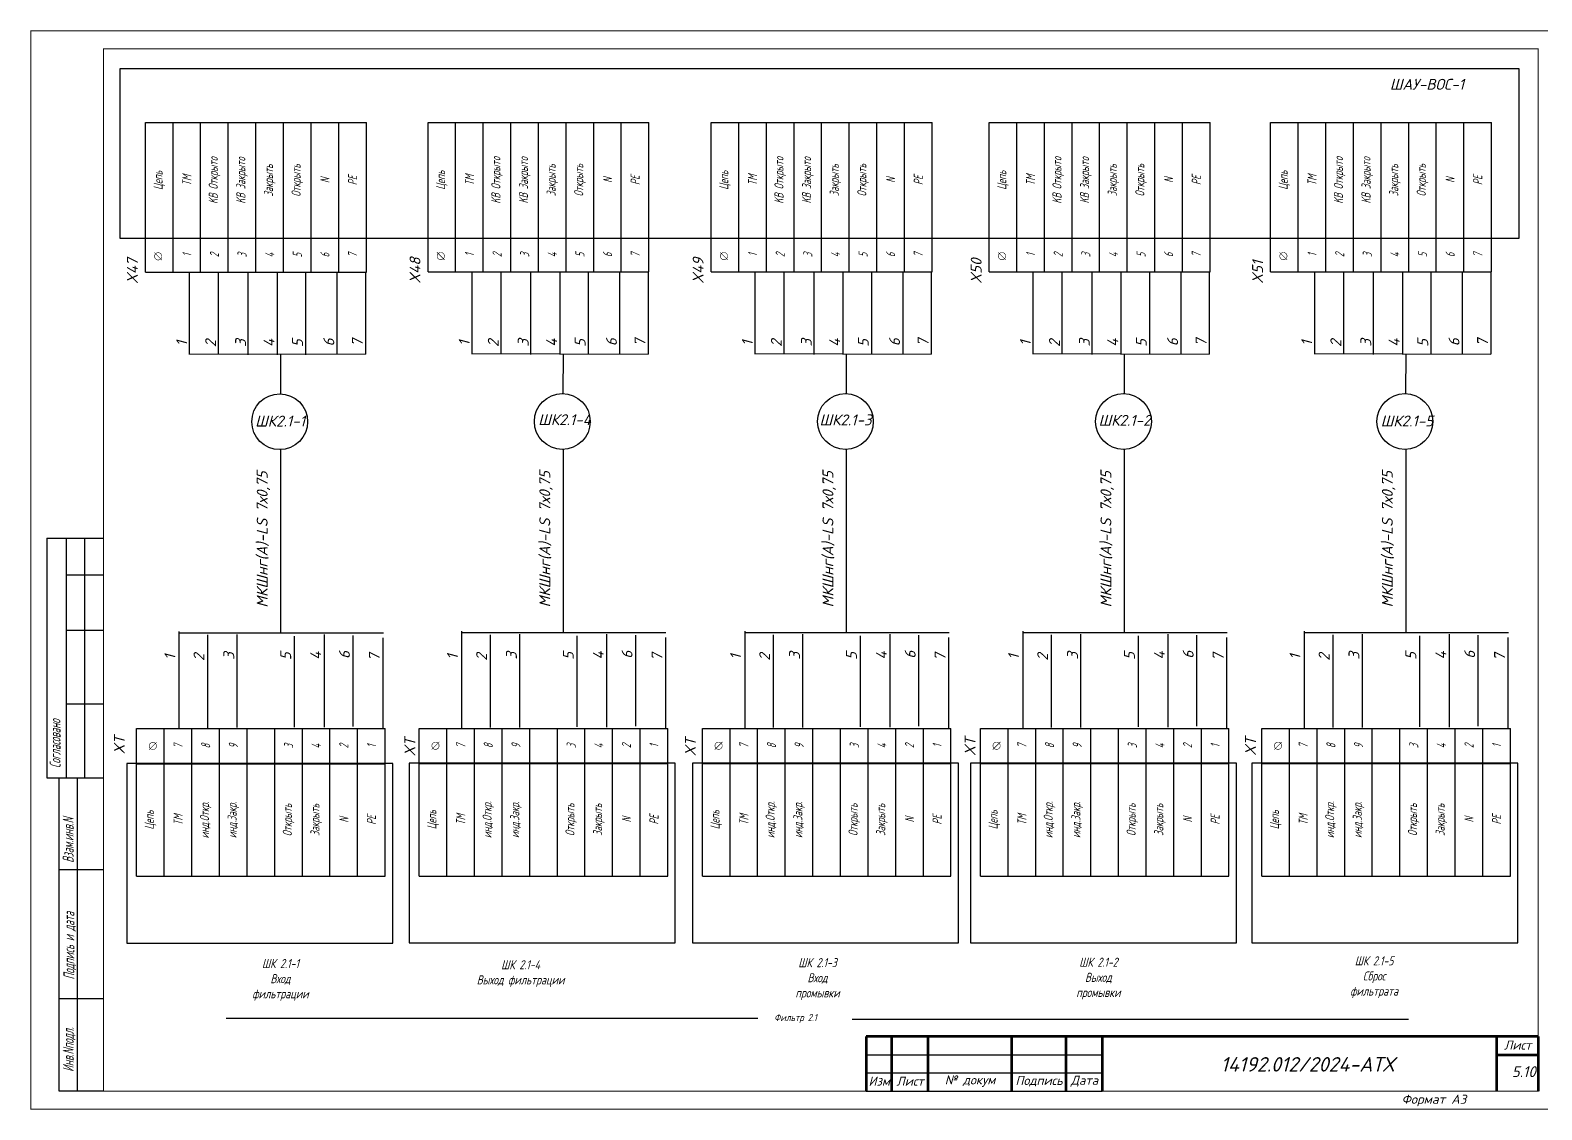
# Model space of a CAD drawing. Header units: millimetres. Extents: x 1510 to 10524, y 7125 to 13164.
# Drawn here: x 7438.2 to 7854.4, y 9587.1 to 9884.4 of the extents above; entities that cross this region are included whole.
import ezdxf
from ezdxf.enums import TextEntityAlignment as Align

# ---------------------------------------------------------------- set-up
doc = ezdxf.new("R2010")
doc.units = ezdxf.units.MM
doc.header["$LTSCALE"] = 4
doc.set_wipeout_variables(frame=1)
doc.linetypes.add('SolidLine', pattern=[0])
for name, color, linetype in [('G', 5, 'Continuous'), ('SYMS', 7, 'Continuous'), ('Вспомогательная', 1, 'Continuous'), ('Текст', 2, 'Continuous')]:
    doc.layers.add(name, color=color, linetype=linetype)
for name, color, linetype, lineweight in [('RAMKA', 7, 'Continuous', 25), ('SHTAMP', 7, 'SolidLine', 25), ('Основеая', 5, 'Continuous', 60)]:
    doc.layers.add(name, color=color, linetype=linetype, lineweight=lineweight)
doc.styles.add('COTES', font='cs_gost2304.shx', dxfattribs={"width": 0.75, "oblique": 15})
doc.styles.add('ISOCPEUR', font='isocpeui.ttf')
doc.styles.add('Simplex00.10.00', font='simplex.shx')
doc.styles.add('Simplex25.085.15', font='', dxfattribs={"width": 0.85, "oblique": 15, "height": 2.5})
doc.styles.add('ГОСТ', font='isocpeur.ttf', dxfattribs={"oblique": 15})
doc.styles.get('Simplex25.085.15').set_extended_font_data('GOST type A')

# ---------------------------------------------------------------- blocks, each defined once
blk = doc.blocks.new('Формат А3')
at = {"color": 0, "linetype": 'Continuous', "const_width": 0.3}
for points in [[(-420, 297), (0, 297), (0, 0), (-420, 0)], [(-400, 5), (-400, 292), (-5, 292), (-5, 5)]]:
    blk.add_lwpolyline(points, close=True, dxfattribs=at)
at = {"color": 0, "linetype": 'Continuous', "style": 'Simplex00.10.00', "oblique": 15}
blk.add_text('Формат А3', height=2.5, dxfattribs=at).set_placement((-33.67, 2.75), align=Align.MIDDLE_CENTER)
blk = doc.blocks.new('A$C73A268AF')
at = {"lineweight": 30}
for p, q in [((4.57, 157.46), (20.05, 157.46)), ((4.57, 157.46), (4.57, 91.46)), ((9.89, 157.46), (9.89, 91.46)), ((14.97, 157.46), (14.97, 91.46)), ((9.89, 147.31), (20.05, 147.31)), ((9.89, 132.08), (20.05, 132.08)), ((9.89, 111.77), (20.05, 111.77)), ((4.57, 91.46), (20.05, 91.46)), ((7.96, 5.15), (7.96, 91.46)), ((13.04, 5.15), (13.04, 91.46)), ((20.15, 66.08), (7.96, 66.08)), ((20.15, 30.54), (7.96, 30.54))]:
    blk.add_line(p, q, dxfattribs=at)
blk.add_lwpolyline([(20.15, 5.15), (7.96, 5.15)], dxfattribs=at)
at = {"layer": 'Вспомогательная', "color": 7}
for p, q in [((230.15, 15.15), (295.15, 15.15)), ((230.15, 10.15), (295.15, 10.15)), ((230.15, 5.15), (295.15, 5.15))]:
    blk.add_line(p, q, dxfattribs=at)
at = {"layer": 'Основеая', "color": 7}
for p, q in [((230.15, 20.15), (230.15, 5.15)), ((415.15, 20.15), (230.15, 20.15)), ((237.15, 20.15), (237.15, 5.15)), ((247.15, 20.15), (247.15, 5.15)), ((270.15, 20.15), (270.15, 5.15)), ((285.15, 20.15), (285.15, 5.15)), ((295.15, 20.15), (295.15, 5.15)), ((403.72, 20.15), (403.72, 5.15)), ((415.15, 20.15), (415.15, 5.15)), ((403.72, 15.15), (415.15, 15.15))]:
    blk.add_line(p, q, dxfattribs=at)
blk.add_blockref('Формат А3', (420.15, 0.15))
at = {"layer": 'RAMKA', "style": 'COTES', "oblique": 15, "width": 0.75}
for s, p in [('Согласовано', (8.35, 94.1)), ('Взам.инв.N', (11.94, 68.02)), ('Подпись и дата', (12.17, 35.86)), ('Инв.Nподл.', (11.97, 10.43))]:
    blk.add_text(s, height=3, rotation=90, dxfattribs=at).set_placement(p)
at = {"layer": 'Текст', "color": 7, "char_height": 2.5, "style": 'ГОСТ'}
for s, insert, width, attachment_point in [('{\\fISOCPEUR|b0|i0|c204|p34;Лист}', (413.32, 17.81), 11.4585, 6), ('{\\fISOCPEUR|b0|i0|c204|p34;Изм}', (233.75, 7.88), 7, 5), ('{\\fISOCPEUR|b0|i0|c204|p34;Лист}', (242.25, 7.88), 10, 5), ('{\\fISOCPEUR|b0|i0|c204|p34;№ докум}', (258.75, 7.88), 23, 5), ('{\\fISOCPEUR|b0|i0|c204|p34;Подпись}', (277.75, 7.88), 15, 5), ('{\\fISOCPEUR|b0|i0|c204|p34;Дата}', (290.25, 7.88), 10, 5)]:
    blk.add_mtext(s, dxfattribs=dict(at, insert=insert, width=width, attachment_point=attachment_point))
blk = doc.blocks.new('*T353')
at = {"color": 0, "linetype": 'ByBlock', "lineweight": -2, "transparency": 16777216}
for p, q in [((0, 0), (0, 41.14)), ((0, 41.14), (60.83, 41.14)), ((7.6, 0), (7.6, 41.14)), ((15.21, 0), (15.21, 41.14)), ((22.81, 0), (22.81, 41.14)), ((30.41, 0), (30.41, 41.14)), ((38.02, 0), (38.02, 41.14)), ((45.62, 0), (45.62, 41.14)), ((53.22, 0), (53.22, 41.14)), ((60.83, 0), (60.83, 41.14)), ((0, 9.29), (60.83, 9.29))]:
    blk.add_line(p, q, dxfattribs=at)
at = {"color": 0, "lineweight": -2, "transparency": 16777216}
blk.add_line((0, 0), (60.83, 0), dxfattribs=at)
at = {"color": 0, "linetype": 'Continuous', "lineweight": -2, "transparency": 16777216, "char_height": 2.5, "attachment_point": 5, "rotation": 90, "style": 'Simplex25.085.15'}
for s, insert, width in [('KB Открытo', (19.01, 25.21), 28.8496), ('KB Закрытo', (26.61, 25.21), 28.8496), ('Закрыть', (34.22, 25.21), 28.8496), ('Открыть', (41.82, 25.21), 28.8496), ('Цепь', (3.8, 25.21), 28.8496), ('TM', (11.41, 25.21), 28.8496), ('N', (49.42, 25.21), 28.8496), ('PE', (57.03, 25.21), 28.8496), ('1', (11.41, 4.64), 6.286), ('2', (19.01, 4.64), 6.286), ('3', (26.61, 4.64), 6.286), ('4', (34.22, 4.64), 6.286), ('5', (41.82, 4.64), 6.286), ('6', (49.42, 4.64), 6.286), ('7', (57.03, 4.64), 6.286)]:
    blk.add_mtext(s, dxfattribs=dict(at, insert=insert, width=width))
blk = doc.blocks.new('Клеммное соединение')
at = {"linetype": 'Continuous'}
blk.add_wipeout([(0, -1), (-0.44, -0.9), (-0.6, -0.8), (-0.71, -0.7), (-0.8, -0.6), (-0.87, -0.5), (-0.92, -0.4), (-0.95, -0.3), (-0.98, -0.2), (-0.99, -0.1), (-0.99, 0), (-0.99, 0.1), (-0.98, 0.2), (-0.95, 0.3), (-0.92, 0.4), (-0.87, 0.5), (-0.8, 0.6), (-0.71, 0.7), (-0.6, 0.8), (-0.44, 0.9), (0, 1), (0.44, 0.9), (0.6, 0.8), (0.71, 0.7), (0.8, 0.6), (0.87, 0.5), (0.92, 0.4), (0.95, 0.3), (0.98, 0.2), (0.99, 0.1), (1, 0), (0.99, -0.1), (0.98, -0.2), (0.95, -0.3), (0.92, -0.4), (0.87, -0.5), (0.8, -0.6), (0.71, -0.7), (0.6, -0.8), (0.44, -0.9)], dxfattribs=at)
at = {"color": 0, "linetype": 'Continuous', "lineweight": -2, "const_width": 0.15}
blk.add_lwpolyline([(-1.06, -1.06), (1.06, 1.06)], dxfattribs=at)
blk.add_lwpolyline([(-1, 0, 1), (1, 0, 1)], format="xyb", close=True, dxfattribs=at)
blk = doc.blocks.new('*T354')
at = {"color": 0, "linetype": 'ByBlock', "lineweight": -2, "transparency": 16777216}
for p, q in [((0, 0), (0, 40.67)), ((0, 40.67), (68.43, 40.67)), ((7.6, 0), (7.6, 40.67)), ((15.21, 0), (15.21, 40.67)), ((22.81, 0), (22.81, 40.67)), ((30.41, 0), (30.41, 40.67)), ((38.02, 0), (38.02, 40.67)), ((45.62, 0), (45.62, 40.67)), ((53.22, 0), (53.22, 40.67)), ((60.83, 0), (60.83, 40.67)), ((68.43, 0), (68.43, 40.67)), ((0, 31), (68.43, 31)), ((7.6, 0), (68.43, 0))]:
    blk.add_line(p, q, dxfattribs=at)
at = {"color": 0, "lineweight": -2, "transparency": 16777216}
blk.add_line((0, 0), (7.6, 0), dxfattribs=at)
at = {"color": 0, "linetype": 'Continuous', "lineweight": -2, "transparency": 16777216, "char_height": 2.5, "attachment_point": 5, "rotation": 90, "style": 'Simplex25.085.15'}
for s, insert, width in [('7', (11.41, 35.83), 6.6745), ('8', (19.01, 35.83), 6.6745), ('9', (26.61, 35.83), 6.6745), ('3', (41.82, 35.83), 6.6745), ('4', (49.42, 35.83), 6.6745), ('2', (57.03, 35.83), 6.6745), ('1', (64.63, 35.83), 6.6745), ('Цепь', (3.8, 15.5), 27.9958), ('TM', (11.41, 15.5), 27.9958), ('инд.Откр.', (19.01, 15.5), 27.9958), ('инд.Закр.', (26.61, 15.5), 27.9958), ('Открыть', (41.82, 15.5), 27.9958), ('Закрыть', (49.42, 15.5), 27.9958), ('N', (57.03, 15.5), 27.9958), ('PE', (64.63, 15.5), 27.9958)]:
    blk.add_mtext(s, dxfattribs=dict(at, insert=insert, width=width))
blk = doc.blocks.new('*T355')
at = {"color": 0, "linetype": 'ByBlock', "lineweight": -2, "transparency": 16777216}
for p, q in [((0, 0), (0, 41.14)), ((0, 41.14), (60.83, 41.14)), ((7.6, 0), (7.6, 41.14)), ((15.21, 0), (15.21, 41.14)), ((22.81, 0), (22.81, 41.14)), ((30.41, 0), (30.41, 41.14)), ((38.02, 0), (38.02, 41.14)), ((45.62, 0), (45.62, 41.14)), ((53.22, 0), (53.22, 41.14)), ((60.83, 0), (60.83, 41.14)), ((0, 9.29), (60.83, 9.29))]:
    blk.add_line(p, q, dxfattribs=at)
at = {"color": 0, "lineweight": -2, "transparency": 16777216}
blk.add_line((0, 0), (60.83, 0), dxfattribs=at)
at = {"color": 0, "linetype": 'Continuous', "lineweight": -2, "transparency": 16777216, "char_height": 2.5, "attachment_point": 5, "rotation": 90, "style": 'Simplex25.085.15'}
for s, insert, width in [('KB Открытo', (19.01, 25.21), 28.8496), ('KB Закрытo', (26.61, 25.21), 28.8496), ('Закрыть', (34.22, 25.21), 28.8496), ('Открыть', (41.82, 25.21), 28.8496), ('Цепь', (3.8, 25.21), 28.8496), ('TM', (11.41, 25.21), 28.8496), ('N', (49.42, 25.21), 28.8496), ('PE', (57.03, 25.21), 28.8496), ('1', (11.41, 4.64), 6.286), ('2', (19.01, 4.64), 6.286), ('3', (26.61, 4.64), 6.286), ('4', (34.22, 4.64), 6.286), ('5', (41.82, 4.64), 6.286), ('6', (49.42, 4.64), 6.286), ('7', (57.03, 4.64), 6.286)]:
    blk.add_mtext(s, dxfattribs=dict(at, insert=insert, width=width))
blk = doc.blocks.new('*T356')
at = {"color": 0, "linetype": 'ByBlock', "lineweight": -2, "transparency": 16777216}
for p, q in [((0, 0), (0, 40.67)), ((0, 40.67), (68.43, 40.67)), ((7.6, 0), (7.6, 40.67)), ((15.21, 0), (15.21, 40.67)), ((22.81, 0), (22.81, 40.67)), ((30.41, 0), (30.41, 40.67)), ((38.02, 0), (38.02, 40.67)), ((45.62, 0), (45.62, 40.67)), ((53.22, 0), (53.22, 40.67)), ((60.83, 0), (60.83, 40.67)), ((68.43, 0), (68.43, 40.67)), ((0, 31), (68.43, 31)), ((7.6, 0), (68.43, 0))]:
    blk.add_line(p, q, dxfattribs=at)
at = {"color": 0, "lineweight": -2, "transparency": 16777216}
blk.add_line((0, 0), (7.6, 0), dxfattribs=at)
at = {"color": 0, "linetype": 'Continuous', "lineweight": -2, "transparency": 16777216, "char_height": 2.5, "attachment_point": 5, "rotation": 90, "style": 'Simplex25.085.15'}
for s, insert, width in [('7', (11.41, 35.83), 6.6745), ('8', (19.01, 35.83), 6.6745), ('9', (26.61, 35.83), 6.6745), ('3', (41.82, 35.83), 6.6745), ('4', (49.42, 35.83), 6.6745), ('2', (57.03, 35.83), 6.6745), ('1', (64.63, 35.83), 6.6745), ('Цепь', (3.8, 15.5), 27.9958), ('TM', (11.41, 15.5), 27.9958), ('инд.Откр.', (19.01, 15.5), 27.9958), ('инд.Закр.', (26.61, 15.5), 27.9958), ('Открыть', (41.82, 15.5), 27.9958), ('Закрыть', (49.42, 15.5), 27.9958), ('N', (57.03, 15.5), 27.9958), ('PE', (64.63, 15.5), 27.9958)]:
    blk.add_mtext(s, dxfattribs=dict(at, insert=insert, width=width))
blk = doc.blocks.new('*T357')
at = {"color": 0, "linetype": 'ByBlock', "lineweight": -2, "transparency": 16777216}
for p, q in [((0, 0), (0, 41.14)), ((0, 41.14), (60.83, 41.14)), ((7.6, 0), (7.6, 41.14)), ((15.21, 0), (15.21, 41.14)), ((22.81, 0), (22.81, 41.14)), ((30.41, 0), (30.41, 41.14)), ((38.02, 0), (38.02, 41.14)), ((45.62, 0), (45.62, 41.14)), ((53.22, 0), (53.22, 41.14)), ((60.83, 0), (60.83, 41.14)), ((0, 9.29), (60.83, 9.29))]:
    blk.add_line(p, q, dxfattribs=at)
at = {"color": 0, "lineweight": -2, "transparency": 16777216}
blk.add_line((0, 0), (60.83, 0), dxfattribs=at)
at = {"color": 0, "linetype": 'Continuous', "lineweight": -2, "transparency": 16777216, "char_height": 2.5, "attachment_point": 5, "rotation": 90, "style": 'Simplex25.085.15'}
for s, insert, width in [('KB Открытo', (19.01, 25.21), 28.8496), ('KB Закрытo', (26.61, 25.21), 28.8496), ('Закрыть', (34.22, 25.21), 28.8496), ('Открыть', (41.82, 25.21), 28.8496), ('Цепь', (3.8, 25.21), 28.8496), ('TM', (11.41, 25.21), 28.8496), ('N', (49.42, 25.21), 28.8496), ('PE', (57.03, 25.21), 28.8496), ('1', (11.41, 4.64), 6.286), ('2', (19.01, 4.64), 6.286), ('3', (26.61, 4.64), 6.286), ('4', (34.22, 4.64), 6.286), ('5', (41.82, 4.64), 6.286), ('6', (49.42, 4.64), 6.286), ('7', (57.03, 4.64), 6.286)]:
    blk.add_mtext(s, dxfattribs=dict(at, insert=insert, width=width))
blk = doc.blocks.new('*T358')
at = {"color": 0, "linetype": 'ByBlock', "lineweight": -2, "transparency": 16777216}
for p, q in [((0, 0), (0, 40.67)), ((0, 40.67), (68.43, 40.67)), ((7.6, 0), (7.6, 40.67)), ((15.21, 0), (15.21, 40.67)), ((22.81, 0), (22.81, 40.67)), ((30.41, 0), (30.41, 40.67)), ((38.02, 0), (38.02, 40.67)), ((45.62, 0), (45.62, 40.67)), ((53.22, 0), (53.22, 40.67)), ((60.83, 0), (60.83, 40.67)), ((68.43, 0), (68.43, 40.67)), ((0, 31), (68.43, 31)), ((7.6, 0), (68.43, 0))]:
    blk.add_line(p, q, dxfattribs=at)
at = {"color": 0, "lineweight": -2, "transparency": 16777216}
blk.add_line((0, 0), (7.6, 0), dxfattribs=at)
at = {"color": 0, "linetype": 'Continuous', "lineweight": -2, "transparency": 16777216, "char_height": 2.5, "attachment_point": 5, "rotation": 90, "style": 'Simplex25.085.15'}
for s, insert, width in [('7', (11.41, 35.83), 6.6745), ('8', (19.01, 35.83), 6.6745), ('9', (26.61, 35.83), 6.6745), ('3', (41.82, 35.83), 6.6745), ('4', (49.42, 35.83), 6.6745), ('2', (57.03, 35.83), 6.6745), ('1', (64.63, 35.83), 6.6745), ('Цепь', (3.8, 15.5), 27.9958), ('TM', (11.41, 15.5), 27.9958), ('инд.Откр.', (19.01, 15.5), 27.9958), ('инд.Закр.', (26.61, 15.5), 27.9958), ('Открыть', (41.82, 15.5), 27.9958), ('Закрыть', (49.42, 15.5), 27.9958), ('N', (57.03, 15.5), 27.9958), ('PE', (64.63, 15.5), 27.9958)]:
    blk.add_mtext(s, dxfattribs=dict(at, insert=insert, width=width))
blk = doc.blocks.new('*T359')
at = {"color": 0, "linetype": 'ByBlock', "lineweight": -2, "transparency": 16777216}
for p, q in [((0, 0), (0, 41.14)), ((0, 41.14), (60.83, 41.14)), ((7.6, 0), (7.6, 41.14)), ((15.21, 0), (15.21, 41.14)), ((22.81, 0), (22.81, 41.14)), ((30.41, 0), (30.41, 41.14)), ((38.02, 0), (38.02, 41.14)), ((45.62, 0), (45.62, 41.14)), ((53.22, 0), (53.22, 41.14)), ((60.83, 0), (60.83, 41.14)), ((0, 9.29), (60.83, 9.29))]:
    blk.add_line(p, q, dxfattribs=at)
at = {"color": 0, "lineweight": -2, "transparency": 16777216}
blk.add_line((0, 0), (60.83, 0), dxfattribs=at)
at = {"color": 0, "linetype": 'Continuous', "lineweight": -2, "transparency": 16777216, "char_height": 2.5, "attachment_point": 5, "rotation": 90, "style": 'Simplex25.085.15'}
for s, insert, width in [('KB Открытo', (19.01, 25.21), 28.8496), ('KB Закрытo', (26.61, 25.21), 28.8496), ('Закрыть', (34.22, 25.21), 28.8496), ('Открыть', (41.82, 25.21), 28.8496), ('Цепь', (3.8, 25.21), 28.8496), ('TM', (11.41, 25.21), 28.8496), ('N', (49.42, 25.21), 28.8496), ('PE', (57.03, 25.21), 28.8496), ('1', (11.41, 4.64), 6.286), ('2', (19.01, 4.64), 6.286), ('3', (26.61, 4.64), 6.286), ('4', (34.22, 4.64), 6.286), ('5', (41.82, 4.64), 6.286), ('6', (49.42, 4.64), 6.286), ('7', (57.03, 4.64), 6.286)]:
    blk.add_mtext(s, dxfattribs=dict(at, insert=insert, width=width))
blk = doc.blocks.new('*T360')
at = {"color": 0, "linetype": 'ByBlock', "lineweight": -2, "transparency": 16777216}
for p, q in [((0, 0), (0, 40.67)), ((0, 40.67), (68.43, 40.67)), ((7.6, 0), (7.6, 40.67)), ((15.21, 0), (15.21, 40.67)), ((22.81, 0), (22.81, 40.67)), ((30.41, 0), (30.41, 40.67)), ((38.02, 0), (38.02, 40.67)), ((45.62, 0), (45.62, 40.67)), ((53.22, 0), (53.22, 40.67)), ((60.83, 0), (60.83, 40.67)), ((68.43, 0), (68.43, 40.67)), ((0, 31), (68.43, 31)), ((7.6, 0), (68.43, 0))]:
    blk.add_line(p, q, dxfattribs=at)
at = {"color": 0, "lineweight": -2, "transparency": 16777216}
blk.add_line((0, 0), (7.6, 0), dxfattribs=at)
at = {"color": 0, "linetype": 'Continuous', "lineweight": -2, "transparency": 16777216, "char_height": 2.5, "attachment_point": 5, "rotation": 90, "style": 'Simplex25.085.15'}
for s, insert, width in [('7', (11.41, 35.83), 6.6745), ('8', (19.01, 35.83), 6.6745), ('9', (26.61, 35.83), 6.6745), ('3', (41.82, 35.83), 6.6745), ('4', (49.42, 35.83), 6.6745), ('2', (57.03, 35.83), 6.6745), ('1', (64.63, 35.83), 6.6745), ('Цепь', (3.8, 15.5), 27.9958), ('TM', (11.41, 15.5), 27.9958), ('инд.Откр.', (19.01, 15.5), 27.9958), ('инд.Закр.', (26.61, 15.5), 27.9958), ('Открыть', (41.82, 15.5), 27.9958), ('Закрыть', (49.42, 15.5), 27.9958), ('N', (57.03, 15.5), 27.9958), ('PE', (64.63, 15.5), 27.9958)]:
    blk.add_mtext(s, dxfattribs=dict(at, insert=insert, width=width))
blk = doc.blocks.new('*T361')
at = {"color": 0, "linetype": 'ByBlock', "lineweight": -2, "transparency": 16777216}
for p, q in [((0, 0), (0, 41.14)), ((0, 41.14), (60.83, 41.14)), ((7.6, 0), (7.6, 41.14)), ((15.21, 0), (15.21, 41.14)), ((22.81, 0), (22.81, 41.14)), ((30.41, 0), (30.41, 41.14)), ((38.02, 0), (38.02, 41.14)), ((45.62, 0), (45.62, 41.14)), ((53.22, 0), (53.22, 41.14)), ((60.83, 0), (60.83, 41.14)), ((0, 9.29), (60.83, 9.29))]:
    blk.add_line(p, q, dxfattribs=at)
at = {"color": 0, "lineweight": -2, "transparency": 16777216}
blk.add_line((0, 0), (60.83, 0), dxfattribs=at)
at = {"color": 0, "linetype": 'Continuous', "lineweight": -2, "transparency": 16777216, "char_height": 2.5, "attachment_point": 5, "rotation": 90, "style": 'Simplex25.085.15'}
for s, insert, width in [('KB Открытo', (19.01, 25.21), 28.8496), ('KB Закрытo', (26.61, 25.21), 28.8496), ('Закрыть', (34.22, 25.21), 28.8496), ('Открыть', (41.82, 25.21), 28.8496), ('Цепь', (3.8, 25.21), 28.8496), ('TM', (11.41, 25.21), 28.8496), ('N', (49.42, 25.21), 28.8496), ('PE', (57.03, 25.21), 28.8496), ('1', (11.41, 4.64), 6.286), ('2', (19.01, 4.64), 6.286), ('3', (26.61, 4.64), 6.286), ('4', (34.22, 4.64), 6.286), ('5', (41.82, 4.64), 6.286), ('6', (49.42, 4.64), 6.286), ('7', (57.03, 4.64), 6.286)]:
    blk.add_mtext(s, dxfattribs=dict(at, insert=insert, width=width))
blk = doc.blocks.new('*T362')
at = {"color": 0, "linetype": 'ByBlock', "lineweight": -2, "transparency": 16777216}
for p, q in [((0, 0), (0, 40.67)), ((0, 40.67), (68.43, 40.67)), ((7.6, 0), (7.6, 40.67)), ((15.21, 0), (15.21, 40.67)), ((22.81, 0), (22.81, 40.67)), ((30.41, 0), (30.41, 40.67)), ((38.02, 0), (38.02, 40.67)), ((45.62, 0), (45.62, 40.67)), ((53.22, 0), (53.22, 40.67)), ((60.83, 0), (60.83, 40.67)), ((68.43, 0), (68.43, 40.67)), ((0, 31), (68.43, 31)), ((7.6, 0), (68.43, 0))]:
    blk.add_line(p, q, dxfattribs=at)
at = {"color": 0, "lineweight": -2, "transparency": 16777216}
blk.add_line((0, 0), (7.6, 0), dxfattribs=at)
at = {"color": 0, "linetype": 'Continuous', "lineweight": -2, "transparency": 16777216, "char_height": 2.5, "attachment_point": 5, "rotation": 90, "style": 'Simplex25.085.15'}
for s, insert, width in [('7', (11.41, 35.83), 6.6745), ('8', (19.01, 35.83), 6.6745), ('9', (26.61, 35.83), 6.6745), ('3', (41.82, 35.83), 6.6745), ('4', (49.42, 35.83), 6.6745), ('2', (57.03, 35.83), 6.6745), ('1', (64.63, 35.83), 6.6745), ('Цепь', (3.8, 15.5), 27.9958), ('TM', (11.41, 15.5), 27.9958), ('инд.Откр.', (19.01, 15.5), 27.9958), ('инд.Закр.', (26.61, 15.5), 27.9958), ('Открыть', (41.82, 15.5), 27.9958), ('Закрыть', (49.42, 15.5), 27.9958), ('N', (57.03, 15.5), 27.9958), ('PE', (64.63, 15.5), 27.9958)]:
    blk.add_mtext(s, dxfattribs=dict(at, insert=insert, width=width))

msp = doc.modelspace()

# ---------------------------------------------------------------- linework, layer by layer
at = {"color": 7, "ltscale": 0.2}
for p, q in [((7638.57, 9612.23), (7492.16, 9612.23)), ((7664.52, 9612.06), (7817.71, 9612.06))]:
    msp.add_line(p, q, dxfattribs=at)
at = {"ltscale": 1.2}
msp.add_lwpolyline([(7462.87, 9827.13), (7848.17, 9827.13), (7848.17, 9873.78), (7462.87, 9873.78)], close=True, dxfattribs=at)
at = {"linetype": 'Continuous', "ltscale": 0.2}
for points in [[(7464.78, 9632.97), (7538.01, 9632.97), (7538.01, 9682.46), (7464.78, 9682.46)], [(7542.59, 9633.04), (7615.82, 9633.04), (7615.82, 9682.53), (7542.59, 9682.53)], [(7620.54, 9633.04), (7693.78, 9633.04), (7693.78, 9682.53), (7620.54, 9682.53)], [(7697.08, 9633.04), (7770.32, 9633.04), (7770.32, 9682.53), (7697.08, 9682.53)], [(7774.57, 9633.04), (7847.8, 9633.04), (7847.8, 9682.53), (7774.57, 9682.53)]]:
    msp.add_lwpolyline(points, close=True, dxfattribs=at)
at = {"layer": 'G', "color": 0}
for p, q in [((7507.18, 9784.23), (7507.22, 9795.22)), ((7584.99, 9784.3), (7585.03, 9795.29)), ((7662.94, 9784.3), (7662.98, 9795.29)), ((7739.48, 9784.3), (7739.52, 9795.29)), ((7816.97, 9784.3), (7817, 9795.29)), ((7507.12, 9768.88), (7507.12, 9718.4)), ((7584.93, 9768.95), (7584.93, 9718.47)), ((7662.88, 9768.95), (7662.88, 9718.47)), ((7739.43, 9768.95), (7739.43, 9718.47)), ((7816.91, 9768.95), (7816.91, 9718.47))]:
    msp.add_line(p, q, dxfattribs=at)
at = {"layer": 'SYMS', "linetype": 'Continuous', "ltscale": 0.2}
for p, q in [((7481.99, 9817.8), (7481.99, 9795.11)), ((7489.98, 9817.78), (7489.98, 9795.1)), ((7498.17, 9817.71), (7498.17, 9795.02)), ((7506.2, 9817.71), (7506.2, 9795.02)), ((7514.05, 9817.65), (7514.05, 9794.96)), ((7522.67, 9817.86), (7522.67, 9795.18)), ((7530.52, 9817.81), (7530.52, 9795.12)), ((7559.8, 9817.87), (7559.8, 9795.18)), ((7567.79, 9817.85), (7567.79, 9795.16)), ((7575.98, 9817.77), (7575.98, 9795.09)), ((7584.01, 9817.77), (7584.01, 9795.09)), ((7591.86, 9817.72), (7591.86, 9795.03)), ((7600.48, 9817.93), (7600.48, 9795.24)), ((7608.33, 9817.87), (7608.33, 9795.19)), ((7637.75, 9817.87), (7637.75, 9795.18)), ((7645.74, 9817.85), (7645.74, 9795.16)), ((7653.93, 9817.77), (7653.93, 9795.09)), ((7661.96, 9817.77), (7661.96, 9795.09)), ((7669.81, 9817.72), (7669.81, 9795.03)), ((7678.43, 9817.93), (7678.43, 9795.24)), ((7686.28, 9817.87), (7686.28, 9795.19)), ((7714.3, 9817.87), (7714.3, 9795.18)), ((7722.28, 9817.85), (7722.28, 9795.16)), ((7730.47, 9817.77), (7730.47, 9795.09)), ((7738.5, 9817.77), (7738.5, 9795.09)), ((7746.36, 9817.72), (7746.36, 9795.03)), ((7754.97, 9817.93), (7754.97, 9795.24)), ((7762.83, 9817.87), (7762.83, 9795.19)), ((7791.78, 9817.87), (7791.78, 9795.18)), ((7799.77, 9817.85), (7799.77, 9795.16)), ((7807.95, 9817.77), (7807.95, 9795.09)), ((7815.99, 9817.77), (7815.99, 9795.09)), ((7823.84, 9817.72), (7823.84, 9795.03)), ((7832.45, 9817.93), (7832.45, 9795.24)), ((7840.31, 9817.87), (7840.31, 9795.19)), ((7479.17, 9718.81), (7479.17, 9692.07)), ((7487.02, 9717.84), (7487.02, 9692.23)), ((7495.11, 9718), (7495.11, 9692.31)), ((7510.91, 9717.52), (7510.91, 9692.47)), ((7519.1, 9718), (7519.1, 9692.4)), ((7527.02, 9717.68), (7527.02, 9692.63)), ((7556.98, 9718.87), (7556.98, 9692.13)), ((7564.83, 9717.91), (7564.83, 9692.3)), ((7572.92, 9718.07), (7572.92, 9692.37)), ((7588.72, 9717.59), (7588.72, 9692.54)), ((7596.91, 9718.07), (7596.91, 9692.46)), ((7604.83, 9717.75), (7604.83, 9692.7)), ((7634.93, 9718.87), (7634.93, 9692.13)), ((7642.79, 9717.91), (7642.79, 9692.3)), ((7650.87, 9718.07), (7650.87, 9692.37)), ((7666.68, 9717.59), (7666.68, 9692.54)), ((7674.86, 9718.07), (7674.86, 9692.46)), ((7682.78, 9717.75), (7682.78, 9692.7)), ((7711.47, 9718.87), (7711.47, 9692.13)), ((7719.33, 9717.91), (7719.33, 9692.3)), ((7727.41, 9718.07), (7727.41, 9692.37)), ((7743.22, 9717.59), (7743.22, 9692.54)), ((7751.41, 9718.07), (7751.41, 9692.46)), ((7759.33, 9717.75), (7759.33, 9692.7)), ((7788.95, 9718.87), (7788.95, 9692.13)), ((7796.81, 9717.91), (7796.81, 9692.3)), ((7804.89, 9718.07), (7804.89, 9692.37)), ((7820.7, 9717.59), (7820.7, 9692.54)), ((7828.89, 9718.07), (7828.89, 9692.46)), ((7836.81, 9717.75), (7836.81, 9692.7)), ((7535.27, 9717.08), (7535.27, 9692.03)), ((7613.08, 9717.15), (7613.08, 9692.1)), ((7691.03, 9717.15), (7691.03, 9692.1)), ((7767.58, 9717.15), (7767.58, 9692.1)), ((7845.06, 9717.15), (7845.06, 9692.1))]:
    msp.add_line(p, q, dxfattribs=at)
at = {"layer": 'SYMS', "linetype": 'Continuous', "lineweight": 30, "ltscale": 0.2}
for points in [[(7481.97, 9795.29), (7530.52, 9795.12), (7530.52, 9795.12)], [(7559.78, 9795.36), (7608.33, 9795.19), (7608.33, 9795.19)], [(7637.74, 9795.36), (7686.28, 9795.19), (7686.28, 9795.19)], [(7714.28, 9795.36), (7762.83, 9795.19), (7762.83, 9795.19)], [(7791.76, 9795.36), (7840.31, 9795.19), (7840.31, 9795.19)], [(7479.17, 9718.4), (7535.44, 9718.4), (7535.44, 9718.4)], [(7556.98, 9718.47), (7613.25, 9718.47), (7613.25, 9718.47)], [(7634.93, 9718.47), (7691.2, 9718.47), (7691.2, 9718.47)], [(7711.47, 9718.47), (7767.74, 9718.47), (7767.74, 9718.47)], [(7788.95, 9718.47), (7845.22, 9718.47), (7845.22, 9718.47)]]:
    msp.add_lwpolyline(points, dxfattribs=at)
at = {"layer": 'SYMS', "linetype": 'Continuous', "ltscale": 0.2}
for centre in [(7506.9, 9776.56), (7584.71, 9776.62), (7662.66, 9776.62), (7739.21, 9776.62), (7816.69, 9776.62)]:
    msp.add_circle(centre, 7.68, dxfattribs=at)

# ---------------------------------------------------------------- block references
at = {"ltscale": 1.2}
msp.add_blockref('A$C73A268AF', (7438.22, 9587.07), dxfattribs=at)
for name, p in [('*T353', (7469.93, 9817.78)), ('*T355', (7547.74, 9817.84)), ('*T357', (7625.69, 9817.84)), ('*T359', (7702.23, 9817.84)), ('*T361', (7779.72, 9817.84)), ('*T354', (7467.52, 9651.36)), ('*T356', (7545.33, 9651.43)), ('*T358', (7623.28, 9651.43)), ('*T360', (7699.83, 9651.43)), ('*T362', (7777.31, 9651.43))]:
    msp.add_blockref(name, p)

# ---------------------------------------------------------------- texts
at = {"style": 'Simplex25.085.15', "oblique": 15, "width": 1.083459}
msp.add_text('Фильтр 2.1', height=1.961, dxfattribs=at).set_placement((7643.04, 9611.48))
at = {"layer": 'SHTAMP', "color": 0, "style": 'ISOCPEUR'}
msp.add_text('14192.012/2024-АТХ', height=4, dxfattribs=at).set_placement((7789.83, 9597.58), align=Align.CENTER)
at = {"layer": 'SYMS', "linetype": 'Continuous', "ltscale": 0.2, "style": 'ГОСТ', "oblique": 15}
for s, p in [('ШАУ-ВОС-1', (7812.55, 9867.98)), ('ШК2.1-1', (7500.14, 9775.23)), ('ШК2.1-4', (7578.07, 9775.61)), ('ШК2.1-3', (7655.52, 9775.56)), ('ШК2.1-2', (7732.35, 9775.44)), ('ШК2.1-5', (7810.03, 9775.26))]:
    msp.add_text(s, height=3, dxfattribs=at).set_placement(p)
for s, p in [('X47', (7467.85, 9814.49)), ('X48', (7545.66, 9814.56)), ('X49', (7623.61, 9814.56)), ('X50', (7700.16, 9814.56)), ('X51', (7777.64, 9814.56)), ('1', (7481.39, 9797.35)), ('2', (7489.39, 9797.07)), ('3', (7497.64, 9797.17)), ('4', (7505.46, 9797.13)), ('5', (7513.32, 9797.08)), ('6', (7521.93, 9797.29)), ('7', (7529.79, 9797.24)), ('1', (7559.2, 9797.42)), ('2', (7567.2, 9797.13)), ('3', (7575.45, 9797.23)), ('4', (7583.27, 9797.2)), ('5', (7591.13, 9797.14)), ('6', (7599.74, 9797.36)), ('7', (7607.6, 9797.3)), ('1', (7637.15, 9797.42)), ('2', (7645.15, 9797.13)), ('3', (7653.41, 9797.23)), ('4', (7661.22, 9797.2)), ('5', (7669.08, 9797.14)), ('6', (7677.69, 9797.36)), ('7', (7685.55, 9797.3)), ('1', (7713.7, 9797.42)), ('2', (7721.7, 9797.13)), ('3', (7729.95, 9797.23)), ('4', (7737.77, 9797.2)), ('5', (7745.62, 9797.14)), ('6', (7754.24, 9797.36)), ('7', (7762.09, 9797.3)), ('1', (7791.18, 9797.42)), ('2', (7799.18, 9797.13)), ('3', (7807.43, 9797.23)), ('4', (7815.25, 9797.2)), ('5', (7823.11, 9797.14)), ('6', (7831.72, 9797.36)), ('7', (7839.58, 9797.3)), ('МКШнг(А)-LS 7х0,75', (7503.58, 9725.35)), ('МКШнг(А)-LS 7х0,75', (7581.39, 9725.42)), ('МКШнг(А)-LS 7х0,75', (7659.34, 9725.42)), ('МКШнг(А)-LS 7х0,75', (7735.88, 9725.42)), ('МКШнг(А)-LS 7х0,75', (7813.37, 9725.42)), ('3', (7494.39, 9710.99)), ('5', (7510.06, 9710.89)), ('4', (7518.31, 9710.99)), ('6', (7526.23, 9711.23)), ('7', (7534.48, 9710.63)), ('2', (7563.98, 9710.72)), ('3', (7572.2, 9711.05)), ('5', (7587.87, 9710.96)), ('4', (7596.12, 9711.06)), ('6', (7604.04, 9711.29)), ('7', (7612.29, 9710.69)), ('2', (7641.93, 9710.72)), ('3', (7650.15, 9711.05)), ('5', (7665.82, 9710.96)), ('4', (7674.07, 9711.06)), ('6', (7681.99, 9711.29)), ('7', (7690.24, 9710.69)), ('2', (7718.47, 9710.72)), ('3', (7726.69, 9711.05)), ('5', (7742.36, 9710.96)), ('4', (7750.61, 9711.06)), ('6', (7758.53, 9711.29)), ('7', (7766.79, 9710.69)), ('2', (7795.95, 9710.72)), ('3', (7804.17, 9711.05)), ('5', (7819.84, 9710.96)), ('4', (7828.1, 9711.06)), ('6', (7836.02, 9711.29)), ('7', (7844.27, 9710.69)), ('1', (7478.17, 9710.93)), ('2', (7486.17, 9710.65)), ('1', (7555.98, 9711)), ('1', (7633.93, 9711)), ('1', (7710.47, 9711)), ('1', (7787.96, 9711)), ('XT', (7464.25, 9684.94)), ('XT', (7544.24, 9684.39)), ('XT', (7621.47, 9684.41)), ('XT', (7698.48, 9684.53)), ('XT', (7775.69, 9684.58))]:
    msp.add_text(s, height=3, rotation=90, dxfattribs=at).set_placement(p)
at = {"layer": 'SYMS', "color": 7, "linetype": 'Continuous', "ltscale": 0.2, "style": 'ГОСТ', "oblique": 15}
msp.add_text('5.10', height=3, dxfattribs=at).set_placement((7846.11, 9596.06))
at = {"layer": 'SYMS', "linetype": 'Continuous', "char_height": 2.5, "attachment_point": 2}
for s, insert, width in [('{\\Fsimplex|c204;\\Q15;\\W0.75;\\C0;ШК 2.1-1\\PВход фильтрации}', (7507.1, 9628.59), 16.2192), ('{\\Fsimplex|c204;\\Q15;\\W0.75;\\C0;ШК 2.1-4\\PВыход фильтрации}', (7573.21, 9628.26), 27.2347), ('{\\Fsimplex|c204;\\Q15;\\W0.75;\\C0;ШК 2.1-3\\PВход промывки}', (7654.97, 9628.84), 16.2192), ('{\\Fsimplex|c204;\\Q15;\\W0.75;\\C0;ШК 2.1-2 Выход промывки}', (7732.3, 9628.96), 16.2192), ('{\\Fsimplex|c204;\\Q15;\\W0.75;\\C0;ШК 2.1-5\\PСброс фильтрата}', (7808.21, 9629.34), 16.2192)]:
    msp.add_mtext(s, dxfattribs=dict(at, insert=insert, width=width))

# ---------------------------------------------------------------- next in the draw order: block references
for p, rotation in [((7473.45, 9822.1), 90), ((7551.26, 9822.16), 90), ((7629.21, 9822.16), 90), ((7705.76, 9822.16), 90), ((7783.24, 9822.16), 90), ((7471.97, 9687.26), 180), ((7549.79, 9687.32), 180), ((7627.74, 9687.32), 180), ((7704.28, 9687.32), 180), ((7781.76, 9687.32), 180)]:
    msp.add_blockref('Клеммное соединение', p, dxfattribs=dict(rotation=rotation))

doc.saveas('drawing.dxf')
